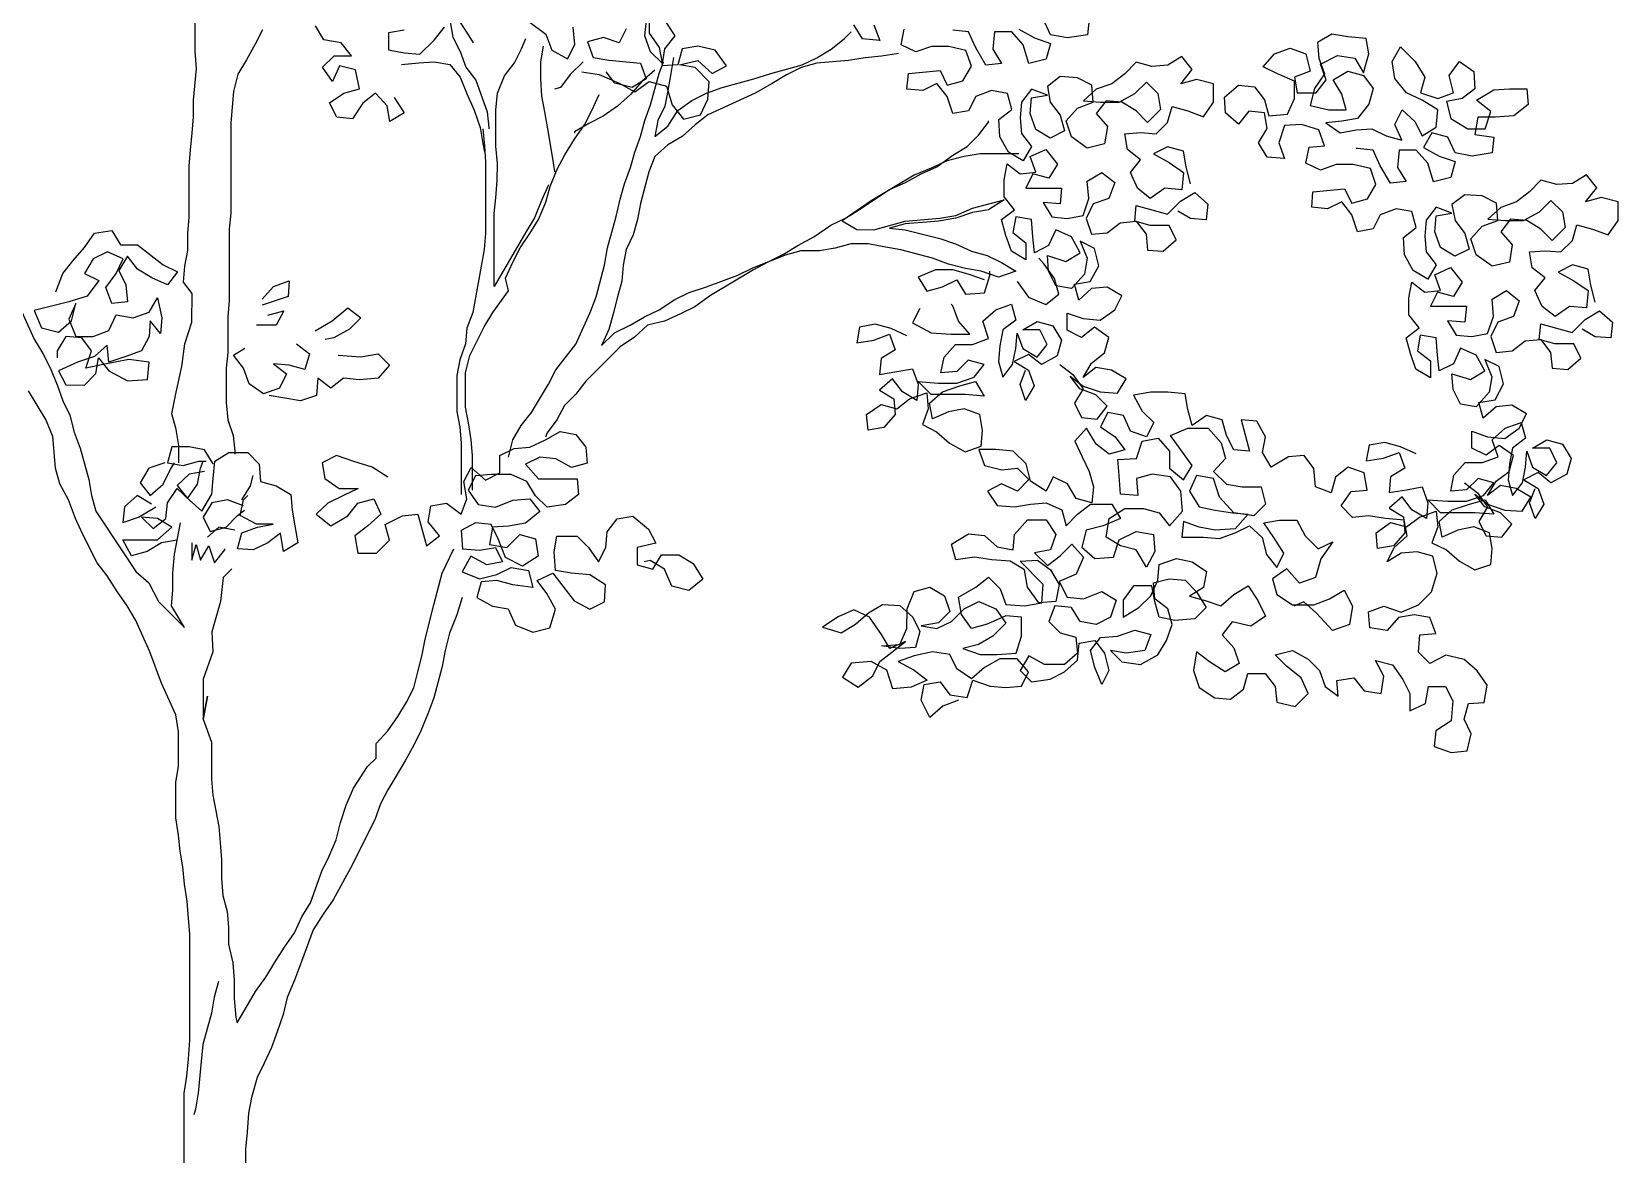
# Model space of a CAD drawing. Header units: millimetres. Extents: x 280.66 to 284.58, y 136.68 to 141.9.
# Drawn here: x 282.332 to 284.431, y 138.526 to 140.012 of the extents above; entities that cross this region are included whole.
import ezdxf

# ---------------------------------------------------------------- set-up
doc = ezdxf.new("R2010")
doc.units = ezdxf.units.MM

msp = doc.modelspace()

# ---------------------------------------------------------------- linework, layer by layer
at = {"linetype": 'Continuous'}
for points in [[(282.5263, 139.4418), (282.5263, 139.4646), (282.5227, 139.4858), (282.517, 139.5065), (282.5227, 139.535), (282.5304, 139.5692), (282.5341, 139.5993), (282.5434, 139.6277), (282.5438, 139.666), (282.5324, 139.681), (282.5341, 139.7018), (282.5381, 139.7229), (282.5381, 139.7457), (282.5398, 139.7665), (282.5402, 139.8348), (282.5418, 139.8555), (282.5438, 139.8783), (282.5459, 139.8991), (282.5459, 139.9219), (282.5495, 139.9638), (282.5479, 139.9865), (282.5479, 140.0321)], [(282.8851, 140.028), (282.8888, 140.0052), (282.8986, 139.9861), (282.9059, 139.9654), (282.9193, 139.9483), (282.9344, 139.9064), (282.9364, 139.8856), (282.9364, 139.8836)], [(282.8965, 140.028), (282.91, 140.0069), (282.9157, 139.9975)], [(282.9893, 140.026), (283.0121, 140.0089), (283.0198, 139.9878), (283.0405, 139.9764), (283.0503, 139.9955), (283.0483, 140.0183)], [(283.0597, 139.9593), (283.0824, 139.9556), (283.1089, 139.9442), (283.1296, 139.9328), (283.1488, 139.9463), (283.1715, 139.9402), (283.1789, 139.9157), (283.1939, 139.8966), (283.2167, 139.9023), (283.2265, 139.9231), (283.2281, 139.9459), (283.2094, 139.965), (283.1886, 139.9686), (283.213, 139.9743), (283.2322, 139.9572), (283.2509, 139.967), (283.2358, 139.9878), (283.213, 139.9934), (283.1923, 139.9898), (283.1866, 139.9686), (283.1658, 139.967), (283.1695, 139.9898), (283.1829, 140.0069), (283.1695, 140.0276)], [(283.1488, 140.0333), (283.1488, 140.0105), (283.1618, 139.9914), (283.1658, 139.9707), (283.1504, 139.9857), (283.1431, 140.0069), (283.1451, 140.0276)], [(283.7309, 140.0288), (283.7289, 140.0081), (283.7024, 140.0044), (283.6796, 140.0081), (283.6699, 140.0292)], [(282.637, 140.015), (282.6272, 139.9959), (282.6158, 139.9751), (282.6045, 139.956), (282.5988, 139.9332), (282.5951, 139.8917), (282.5951, 139.7721), (282.5931, 139.751), (282.5931, 139.6562), (282.591, 139.6355), (282.591, 139.5879), (282.589, 139.5671), (282.589, 139.5216), (282.591, 139.4988), (282.5984, 139.478), (282.6004, 139.4569), (282.6004, 139.4532)], [(282.8111, 139.9255), (282.8245, 139.9048), (282.8054, 139.8934), (282.8018, 139.9141), (282.7867, 139.9312), (282.7696, 139.9178), (282.7562, 139.897), (282.7354, 139.8991), (282.7257, 139.9182), (282.7448, 139.9312), (282.7655, 139.9369), (282.7599, 139.9617), (282.7391, 139.9674), (282.7297, 139.9463), (282.7163, 139.9654), (282.7318, 139.9804), (282.7546, 139.9804), (282.7411, 139.9975), (282.7184, 140.0016), (282.707, 140.0203)], [(282.8245, 140.0146), (282.8038, 140.0109), (282.8038, 139.9882), (282.8245, 139.9845), (282.8453, 139.9825), (282.8644, 140.0012), (282.8778, 140.0183)], [(283.0157, 139.8096), (283.0064, 139.7888), (282.997, 139.766), (282.9856, 139.7469), (282.9437, 139.6749), (282.9437, 139.7717), (282.9458, 139.7925), (282.9474, 139.8153), (282.9478, 139.8381), (282.9458, 139.8608), (282.9458, 139.9084), (282.9478, 139.9312), (282.9572, 139.954), (282.9706, 139.9711), (282.9799, 139.9898), (282.9856, 140.0032)], [(283.1182, 140.0162), (283.1089, 139.9975), (283.0881, 140.0048), (283.067, 139.9991), (283.0747, 139.9784), (283.0955, 139.9747), (283.1374, 139.9707), (283.1447, 139.9499), (283.126, 139.9385), (283.1032, 139.9442), (283.0918, 139.9593)], [(283.1809, 139.9784), (283.1772, 139.9572), (283.1732, 139.9345), (283.1695, 139.9137), (283.1601, 139.895), (283.1561, 139.8738), (283.1732, 139.8873), (283.1866, 139.908), (283.2053, 139.9214), (283.2244, 139.9308), (283.2452, 139.9385), (283.2871, 139.9499), (283.3098, 139.9572), (283.3513, 139.9686), (283.3705, 139.978), (283.3896, 139.9894), (283.4067, 140.0028), (283.416, 140.0122)], [(283.4461, 140.0215), (283.4539, 140.0008), (283.4311, 140.0028), (283.4197, 140.0215)], [(283.8651, 139.8108), (283.8594, 139.8336), (283.8558, 139.8543), (283.8346, 139.86), (283.8159, 139.8507), (283.8367, 139.8393), (283.8558, 139.8258), (283.8537, 139.8031), (283.831, 139.8051), (283.8118, 139.7917), (283.7948, 139.8051), (283.7854, 139.8258), (283.7988, 139.8429), (283.7817, 139.8564), (283.7781, 139.8771), (283.7988, 139.8791), (283.8196, 139.8771), (283.8346, 139.8922), (283.8407, 139.9133), (283.8615, 139.9076), (283.8822, 139.8999), (283.8956, 139.919), (283.8956, 139.9434), (283.8729, 139.9491), (283.8521, 139.9434), (283.8672, 139.9625), (283.8537, 139.9796), (283.835, 139.9682), (283.8139, 139.9662), (283.7931, 139.9719), (283.7781, 139.9568), (283.761, 139.9434), (283.7402, 139.9361), (283.7232, 139.921), (283.7459, 139.919), (283.7704, 139.919), (283.7911, 139.9304), (283.8066, 139.9454), (283.8216, 139.9304), (283.8253, 139.9092), (283.8082, 139.8922), (283.7931, 139.9076), (283.774, 139.919), (283.7533, 139.921), (283.7402, 139.904), (283.7553, 139.8869), (283.7512, 139.8641), (283.7284, 139.8584), (283.7077, 139.8734), (283.7004, 139.8942), (283.7154, 139.9113), (283.7362, 139.919), (283.7346, 139.9418), (283.7154, 139.9511), (283.6927, 139.9532), (283.6756, 139.9397), (283.6792, 139.919), (283.6927, 139.9019), (283.6983, 139.8812), (283.6792, 139.8714), (283.6605, 139.8828), (283.6528, 139.904), (283.6548, 139.9247), (283.6756, 139.9284), (283.6548, 139.9361), (283.6414, 139.919), (283.6398, 139.8983), (283.6414, 139.8775), (283.6548, 139.8604), (283.6434, 139.8413), (283.6243, 139.8527), (283.6129, 139.8734), (283.6113, 139.8962), (283.6284, 139.9096), (283.6227, 139.9304), (283.6015, 139.9345), (283.5808, 139.9267), (283.5714, 139.9076), (283.5507, 139.904), (283.5429, 139.9267), (283.5295, 139.9438), (283.5108, 139.9345), (283.4897, 139.9361), (283.4917, 139.9572), (283.5336, 139.9609), (283.5429, 139.9418), (283.5637, 139.9475), (283.5751, 139.9666), (283.5678, 139.9873), (283.545, 139.993), (283.5222, 139.993), (283.5015, 139.9857), (283.4823, 139.9951), (283.486, 140.0158)], [(283.6377, 140.0158), (283.6585, 140.0044), (283.6796, 139.9967), (283.6739, 139.976), (283.6512, 139.9703), (283.6434, 139.9951), (283.6284, 140.0122), (283.6056, 140.0122), (283.6036, 139.9894), (283.615, 139.9703), (283.5942, 139.9682), (283.5808, 139.991), (283.5714, 140.0122), (283.5507, 140.0142)], [(284.4005, 139.6542), (284.3948, 139.677), (284.3911, 139.6981), (284.3704, 139.7038), (284.3513, 139.694), (284.372, 139.6827), (284.3911, 139.6696), (284.3891, 139.6469), (284.3663, 139.6485), (284.3476, 139.6355), (284.3305, 139.6485), (284.3208, 139.6696), (284.3342, 139.6867), (284.3171, 139.6997), (284.3134, 139.7209), (284.3342, 139.7225), (284.3549, 139.7209), (284.3704, 139.7359), (284.3761, 139.7567), (284.3968, 139.751), (284.4176, 139.7433), (284.431, 139.7624), (284.431, 139.7872), (284.4082, 139.7929), (284.3875, 139.7872), (284.4025, 139.8059), (284.3891, 139.823), (284.3704, 139.8116), (284.3496, 139.81), (284.3285, 139.8157), (284.3134, 139.8006), (284.2963, 139.7872), (284.2756, 139.7795), (284.2585, 139.7644), (284.2813, 139.7624), (284.3057, 139.7624), (284.3269, 139.7738), (284.3419, 139.7888), (284.357, 139.7738), (284.3606, 139.753), (284.3435, 139.7359), (284.3285, 139.751), (284.3098, 139.7624), (284.2886, 139.7644), (284.2756, 139.7473), (284.2907, 139.7302), (284.287, 139.7075), (284.2642, 139.7018), (284.2431, 139.7168), (284.2357, 139.738), (284.2508, 139.7551), (284.2715, 139.7624), (284.2699, 139.7852), (284.2508, 139.7949), (284.228, 139.7966), (284.2109, 139.7835), (284.215, 139.7624), (284.228, 139.7453), (284.2337, 139.7246), (284.2146, 139.7152), (284.1959, 139.7266), (284.1881, 139.7473), (284.1902, 139.7685), (284.2109, 139.7721), (284.1902, 139.7799), (284.1767, 139.7628), (284.1751, 139.7416), (284.1767, 139.7209), (284.1902, 139.7038), (284.1788, 139.6847), (284.1597, 139.6961), (284.1483, 139.7172), (284.1466, 139.74), (284.1637, 139.753), (284.158, 139.7742), (284.1373, 139.7778), (284.1161, 139.7701), (284.1068, 139.7514), (284.086, 139.7473), (284.0783, 139.7701), (284.0653, 139.7872), (284.0462, 139.7778), (284.0254, 139.7799), (284.027, 139.8006), (284.0689, 139.8043), (284.0783, 139.7856), (284.099, 139.7913), (284.1104, 139.81), (284.1031, 139.8311), (284.0803, 139.8368), (284.0576, 139.8368), (284.0368, 139.8291), (284.0177, 139.8385), (284.0218, 139.8596), (284.0425, 139.8612), (284.0348, 139.8824), (284.012, 139.8897), (283.9892, 139.8881), (283.9819, 139.8653), (283.9892, 139.8446), (283.9664, 139.8462), (283.955, 139.8653), (283.9664, 139.8844), (283.9628, 139.9052), (283.942, 139.9072), (283.9286, 139.8901), (283.9115, 139.9052), (283.9099, 139.9259), (283.9286, 139.9414), (283.9498, 139.9393), (283.9628, 139.9223), (283.9685, 139.9011), (283.9933, 139.9031), (284.0026, 139.9239), (284.0026, 139.9467), (283.9799, 139.9564), (283.9611, 139.9658), (283.9762, 139.9829), (283.9969, 139.9906), (284.0177, 139.9829), (284.0234, 139.9601), (284.0026, 139.9524), (284.0063, 139.9316), (284.0311, 139.9316), (284.0445, 139.9487), (284.0368, 139.9694), (284.0596, 139.9808), (284.0824, 139.9772), (284.0938, 139.9581), (284.1011, 139.9829), (284.0974, 140.0036), (284.073, 140.0057), (284.0519, 140.0093), (284.0331, 139.9979), (284.0348, 139.9772), (284.0425, 139.9564), (284.0291, 139.9373), (284.0234, 139.9145), (284.0482, 139.9088), (284.071, 139.9088), (284.0653, 139.9296), (284.0539, 139.9487), (284.073, 139.9601), (284.0938, 139.9544), (284.1068, 139.9373), (284.1011, 139.9166), (284.086, 139.8974), (284.0653, 139.8938), (284.0441, 139.8917), (284.0632, 139.8783), (284.084, 139.8824), (284.1051, 139.884), (284.1239, 139.8747), (284.1446, 139.869), (284.1353, 139.8897), (284.145, 139.9088), (284.1617, 139.8934), (284.1715, 139.8747), (284.1902, 139.8861), (284.1922, 139.9088), (284.1715, 139.9219), (284.1507, 139.9316), (284.1353, 139.9503), (284.1316, 139.9731), (284.143, 139.9922), (284.1621, 139.9731), (284.1751, 139.9524), (284.1694, 139.9316), (284.1922, 139.9239), (284.213, 139.9316), (284.2073, 139.9544), (284.2207, 139.9731), (284.2398, 139.9597), (284.2414, 139.9369), (284.2243, 139.9239), (284.2036, 139.9202), (284.2093, 139.8974), (284.2321, 139.884), (284.2549, 139.884), (284.2622, 139.9068), (284.2435, 139.9219), (284.2662, 139.9353), (284.287, 139.9369), (284.3098, 139.9369), (284.3118, 139.9162), (284.2927, 139.9011), (284.2679, 139.8991), (284.2451, 139.8991), (284.2414, 139.8763), (284.2662, 139.8726), (284.2642, 139.8519), (284.2378, 139.8478), (284.215, 139.8519), (284.2056, 139.8726), (284.1845, 139.8783), (284.1731, 139.8592), (284.1942, 139.8478), (284.215, 139.8405), (284.2093, 139.8193), (284.1865, 139.8136), (284.1788, 139.8385), (284.1637, 139.8555), (284.1409, 139.8555), (284.1389, 139.8328), (284.1503, 139.814), (284.1296, 139.812), (284.1161, 139.8348), (284.1068, 139.8555), (284.086, 139.8576), (284.084, 139.8576)], [(283.0084, 139.9934), (283.0047, 139.9727), (283.0047, 139.9499), (283.0064, 139.9271), (283.01, 139.9064), (283.0141, 139.8836), (283.0214, 139.8417), (283.0235, 139.8267)], [(283.4787, 139.9837), (283.4559, 139.98), (283.4347, 139.978), (283.4124, 139.9743), (283.3705, 139.9707), (283.3497, 139.965), (283.3306, 139.9552), (283.3115, 139.9438), (283.2891, 139.9308), (283.2265, 139.9023), (283.2094, 139.8889), (283.1923, 139.8738), (283.1732, 139.8625), (283.1561, 139.8474), (283.1483, 139.8267), (283.137, 139.7848), (283.1333, 139.764), (283.1276, 139.7433), (283.1182, 139.7241), (283.1142, 139.7034), (283.1126, 139.6822), (283.1069, 139.6615), (283.1012, 139.6387), (283.0955, 139.618), (283.0857, 139.5972), (283.1028, 139.6139), (283.1235, 139.6237), (283.1427, 139.6351), (283.1618, 139.6444), (283.1825, 139.6578), (283.2016, 139.6672), (283.2244, 139.6745), (283.2659, 139.69), (283.285, 139.6993), (283.3078, 139.7087), (283.3265, 139.718), (283.3456, 139.7294), (283.3664, 139.7408), (283.3892, 139.7563), (283.4083, 139.7656), (283.427, 139.777), (283.4461, 139.79), (283.4669, 139.8035), (283.488, 139.8128), (283.5088, 139.8242), (283.5295, 139.8336), (283.5503, 139.849), (283.5694, 139.8604), (283.5844, 139.8755), (283.5979, 139.8926), (283.5979, 139.8946)], [(282.8209, 139.969), (282.8437, 139.9711), (282.8644, 139.9727), (282.8851, 139.969), (282.8986, 139.952), (282.9079, 139.9292), (282.9173, 139.9084), (282.925, 139.8856), (282.9287, 139.8645), (282.9307, 139.8531)], [(282.9624, 139.4492), (282.9681, 139.4719), (282.9795, 139.4911), (282.993, 139.5081), (283.0157, 139.546), (283.0251, 139.5647), (283.0515, 139.5989), (283.0706, 139.6408), (283.0784, 139.6615), (283.0898, 139.7034), (283.0934, 139.7262), (283.1048, 139.7677), (283.1105, 139.7905), (283.1162, 139.8112), (283.1239, 139.8324), (283.1296, 139.8531), (283.1374, 139.8738), (283.1431, 139.895), (283.1504, 139.9157), (283.1618, 139.9572), (283.1675, 139.9727)], [(283.0613, 139.9727), (283.0442, 139.9556), (283.0312, 139.9385), (283.0235, 139.9365)], [(283.1561, 139.9613), (283.139, 139.9463), (283.1239, 139.9292), (283.1069, 139.9137), (283.0877, 139.9007), (283.069, 139.8909), (283.0499, 139.88), (283.0499, 139.8779)], [(282.9148, 139.4056), (282.9148, 139.4512), (282.9132, 139.4719), (282.9096, 139.4947), (282.9055, 139.5155), (282.9055, 139.561), (282.9112, 139.5838), (282.9303, 139.6216), (282.9417, 139.6408), (282.9624, 139.6692), (282.9588, 139.6863), (282.9681, 139.7071), (282.9779, 139.7262), (282.9909, 139.7453), (283.0023, 139.764), (283.0121, 139.7868), (283.0178, 139.8075), (283.0271, 139.8303), (283.0369, 139.8494), (283.0499, 139.8702), (283.0633, 139.8893), (283.0727, 139.908), (283.0824, 139.9292)], [(282.9287, 139.8836), (282.9307, 139.8608), (282.9323, 139.8401), (282.9323, 139.7453), (282.9303, 139.7241), (282.9153, 139.6408), (282.9075, 139.62), (282.9055, 139.5993), (282.8982, 139.5781), (282.8941, 139.5574), (282.8941, 139.5098), (282.8982, 139.489), (282.8998, 139.4683), (282.8998, 139.3999)], [(283.6922, 139.572), (283.7093, 139.5586), (283.7228, 139.5395), (283.7114, 139.5208), (283.7207, 139.5016), (283.7415, 139.4996), (283.7549, 139.5167), (283.7398, 139.5317), (283.7187, 139.5395), (283.7057, 139.5565), (283.7228, 139.5431), (283.7455, 139.5358), (283.7683, 139.5338), (283.7797, 139.5529), (283.7606, 139.5643), (283.7398, 139.5679), (283.7228, 139.5545), (283.7341, 139.5736), (283.7512, 139.5871), (283.7569, 139.6078), (283.7378, 139.6212), (283.7207, 139.6078), (283.702, 139.6172), (283.702, 139.6399), (283.7228, 139.6326), (283.7455, 139.6306), (283.7647, 139.644), (283.774, 139.6627), (283.7549, 139.6741), (283.7341, 139.6725), (283.7171, 139.657), (283.7114, 139.6782), (283.7321, 139.6818), (283.7435, 139.7026), (283.7378, 139.7254), (283.7191, 139.7351), (283.7284, 139.7124), (283.7248, 139.6912), (283.7077, 139.6725), (283.687, 139.6761), (283.6772, 139.6953), (283.6756, 139.716), (283.7, 139.7083), (283.7191, 139.7197), (283.7077, 139.7408), (283.687, 139.7502), (283.6772, 139.7294), (283.6585, 139.7197), (283.6564, 139.7408), (283.6548, 139.7636), (283.6337, 139.7673), (283.63, 139.7465), (283.6471, 139.7331), (283.6471, 139.7103), (283.628, 139.7217), (283.6206, 139.7425), (283.615, 139.7636), (283.632, 139.7766), (283.6186, 139.7937), (283.6186, 139.8165), (283.6223, 139.8376), (283.6394, 139.8242), (283.6605, 139.8263), (283.6528, 139.847), (283.6735, 139.8564), (283.689, 139.8372), (283.6776, 139.8185), (283.6564, 139.8242), (283.6471, 139.8051), (283.6943, 139.8051), (283.6927, 139.7844), (283.6699, 139.7864), (283.6813, 139.7673), (283.702, 139.7652), (283.7228, 139.7689), (283.7305, 139.7917), (283.7284, 139.8145), (283.7476, 139.8258), (283.7647, 139.8128), (283.7569, 139.7917), (283.7362, 139.7844), (283.7268, 139.7652), (283.7341, 139.7445), (283.7549, 139.7461), (283.772, 139.7595), (283.7931, 139.7616), (283.8061, 139.7445), (283.8082, 139.7233), (283.8289, 139.7217), (283.846, 139.7368), (283.8367, 139.7559), (283.8118, 139.7559), (283.7911, 139.7616), (283.7931, 139.7823), (283.8346, 139.7709), (283.8517, 139.788), (283.8708, 139.7994), (283.8879, 139.7839), (283.8859, 139.7632), (283.8651, 139.7652), (283.8481, 139.7746)], [(283.6377, 139.8507), (283.5865, 139.8507), (283.5657, 139.847), (283.5429, 139.8413), (283.5218, 139.8319), (283.4994, 139.8226), (283.4425, 139.7884), (283.4042, 139.762), (283.4233, 139.7506), (283.4461, 139.7502), (283.4876, 139.7616), (283.5332, 139.7656), (283.5543, 139.7693), (283.5767, 139.7787), (283.6186, 139.79), (283.5979, 139.7766), (283.5767, 139.773), (283.5543, 139.7656), (283.5316, 139.7616), (283.5104, 139.7599), (283.4876, 139.7579), (283.4669, 139.7522), (283.4876, 139.7502), (283.5332, 139.7388), (283.5539, 139.7315), (283.5751, 139.7217), (283.5958, 139.716), (283.615, 139.7067), (283.6337, 139.6953), (283.6109, 139.6875), (283.5881, 139.6953), (283.5674, 139.6989), (283.5446, 139.7046), (283.5238, 139.7124), (283.4819, 139.7237), (283.4591, 139.7274), (283.4384, 139.7315), (283.4156, 139.7315), (283.3949, 139.7258), (283.3741, 139.7221), (283.3493, 139.7221), (283.3286, 139.7164), (283.3058, 139.7071), (283.2867, 139.6973), (283.2297, 139.6631), (283.209, 139.6481), (283.1902, 139.6387), (283.1691, 139.6294), (283.1463, 139.6237), (283.1292, 139.6082), (283.1105, 139.5952), (283.065, 139.5496), (283.0515, 139.5325), (283.0365, 139.5175), (283.0267, 139.4984), (283.0137, 139.4813), (283.0117, 139.4756)], [(282.3636, 139.668), (282.373, 139.6924), (282.3864, 139.7095), (282.4015, 139.7266), (282.4149, 139.7457), (282.4377, 139.7494), (282.4491, 139.7302), (282.4718, 139.7302), (282.5056, 139.7038), (282.5247, 139.6945), (282.5113, 139.6774), (282.4905, 139.6867), (282.4718, 139.6981), (282.4584, 139.7152), (282.447, 139.6961), (282.4564, 139.6774), (282.4584, 139.6546), (282.4377, 139.6526), (282.4299, 139.6737), (282.4434, 139.6924), (282.4527, 139.7115), (282.432, 139.7209), (282.4128, 139.7115), (282.4015, 139.6924), (282.4206, 139.6831), (282.4051, 139.6623), (282.3807, 139.6546), (282.3351, 139.6432), (282.3445, 139.6204), (282.3673, 139.6147), (282.3844, 139.6298), (282.3901, 139.6526), (282.3807, 139.6318), (282.3901, 139.609), (282.4128, 139.609), (282.4336, 139.6168), (282.4434, 139.6375), (282.4657, 139.6338), (282.4869, 139.6412), (282.4983, 139.6603), (282.504, 139.6334), (282.5019, 139.6127), (282.4885, 139.6298), (282.4869, 139.609), (282.4771, 139.5899), (282.4564, 139.5826), (282.4336, 139.5749), (282.4316, 139.5976), (282.4149, 139.5826), (282.3921, 139.5749), (282.3673, 139.5635), (282.3766, 139.5448), (282.4015, 139.5443), (282.4165, 139.5598), (282.4202, 139.5805), (282.4336, 139.5635), (282.4584, 139.55), (282.4849, 139.5521), (282.4869, 139.5749), (282.46, 139.5785), (282.4242, 139.5712), (282.4035, 139.5671), (282.4108, 139.5899), (282.3978, 139.607), (282.3766, 139.609), (282.3653, 139.5899), (282.3653, 139.5805)], [(283.6357, 139.6818), (283.6508, 139.6611), (283.6735, 139.6513), (283.6906, 139.6648), (283.6849, 139.6855), (283.6715, 139.7046), (283.6642, 139.7124)], [(283.5922, 139.6839), (283.571, 139.6916), (283.5503, 139.6973), (283.5275, 139.6973), (283.5047, 139.6875), (283.5161, 139.6688), (283.5368, 139.6745), (283.556, 139.6839), (283.5674, 139.6648), (283.5922, 139.6668), (283.5995, 139.6896), (283.5995, 139.6953)], [(284.2276, 139.4154), (284.2447, 139.402), (284.2581, 139.3833), (284.2467, 139.3641), (284.2561, 139.345), (284.2768, 139.3434), (284.2902, 139.3605), (284.2752, 139.3755), (284.2544, 139.3833), (284.241, 139.4003), (284.2581, 139.3869), (284.2809, 139.3792), (284.3037, 139.3776), (284.3151, 139.3963), (284.2959, 139.4077), (284.2752, 139.4117), (284.2581, 139.3983), (284.2695, 139.4174), (284.2866, 139.4304), (284.2923, 139.4512), (284.2732, 139.4646), (284.2561, 139.4516), (284.2374, 139.461), (284.2374, 139.4837), (284.2581, 139.476), (284.2809, 139.474), (284.3, 139.4874), (284.3094, 139.5065), (284.2902, 139.5179), (284.2695, 139.5159), (284.2524, 139.5008), (284.2467, 139.5216), (284.2679, 139.5252), (284.2793, 139.5464), (284.2736, 139.5692), (284.2544, 139.5785), (284.2638, 139.5557), (284.2601, 139.535), (284.2431, 139.5159), (284.2223, 139.5195), (284.2125, 139.5386), (284.2109, 139.5594), (284.2353, 139.5521), (284.2544, 139.5635), (284.2431, 139.5842), (284.2223, 139.5936), (284.213, 139.5728), (284.1938, 139.5635), (284.1918, 139.5842), (284.1902, 139.607), (284.169, 139.6107), (284.1654, 139.5899), (284.1824, 139.5765), (284.1824, 139.5541), (284.1633, 139.5655), (284.156, 139.5862), (284.1503, 139.607), (284.1674, 139.6204), (284.154, 139.6375), (284.154, 139.6603), (284.158, 139.681), (284.1751, 139.6676), (284.1959, 139.6696), (284.1881, 139.6904), (284.2089, 139.7001), (284.2243, 139.681), (284.213, 139.6619), (284.1918, 139.6676), (284.1824, 139.6489), (284.23, 139.6489), (284.228, 139.6277), (284.2052, 139.6298), (284.2166, 139.6107), (284.2374, 139.609), (284.2581, 139.6127), (284.2658, 139.6355), (284.2642, 139.6582), (284.2829, 139.6696), (284.3, 139.6562), (284.2923, 139.6355), (284.2715, 139.6277), (284.2622, 139.609), (284.2695, 139.5879), (284.2907, 139.5899), (284.3077, 139.6033), (284.3285, 139.605), (284.3415, 139.5879), (284.3435, 139.5671), (284.3643, 139.5651), (284.3814, 139.5801), (284.372, 139.5993), (284.3472, 139.5993), (284.3265, 139.605), (284.3285, 139.6257), (284.37, 139.6143), (284.3871, 139.6314), (284.4062, 139.6428), (284.4233, 139.6277), (284.4212, 139.607), (284.4005, 139.6086), (284.3834, 139.6184)], [(282.6366, 139.6582), (282.6516, 139.6753), (282.6724, 139.6827), (282.6708, 139.6619), (282.6366, 139.6505)], [(282.316, 139.6473), (282.3351, 139.6054), (282.3465, 139.5862), (282.3559, 139.5675), (282.3653, 139.5448), (282.373, 139.5236), (282.3823, 139.5049), (282.388, 139.4821), (282.3958, 139.461), (282.4072, 139.4195), (282.4108, 139.3983), (282.4165, 139.3776), (282.4503, 139.3263), (282.4694, 139.2978), (282.4865, 139.2828), (282.4995, 139.258), (282.5337, 139.2238), (282.5166, 139.2523), (282.5186, 139.273), (282.5186, 139.2958), (282.5207, 139.3206), (282.5284, 139.3621)], [(282.7066, 139.6163), (282.7293, 139.6298), (282.7501, 139.6469), (282.7672, 139.6334), (282.7521, 139.6184), (282.7314, 139.607), (282.72, 139.605)], [(283.4897, 139.6098), (283.4689, 139.6196), (283.4478, 139.6253), (283.427, 139.6212), (283.4233, 139.6005), (283.4461, 139.6041), (283.4669, 139.6119), (283.4742, 139.5911), (283.4555, 139.5797), (283.4535, 139.5586), (283.4762, 139.5627), (283.497, 139.5663), (283.5047, 139.5456), (283.5027, 139.5244), (283.484, 139.5358), (283.4705, 139.5529), (283.4535, 139.5378), (283.4726, 139.5264), (283.4742, 139.5057), (283.4591, 139.4886), (283.4384, 139.485), (283.4364, 139.5057), (283.4555, 139.5187), (283.4762, 139.513), (283.4933, 139.5264), (283.5161, 139.5342), (283.5177, 139.513), (283.5104, 139.4923), (283.5291, 139.4829), (283.5462, 139.4675), (283.5669, 139.4561), (283.5881, 139.4638), (283.5897, 139.4845), (283.5861, 139.5057), (283.5653, 139.513), (283.5446, 139.5094), (283.5234, 139.5), (283.5198, 139.5208), (283.5368, 139.5358), (283.5596, 139.5435), (283.5804, 139.5492), (283.5918, 139.5301), (283.5674, 139.5321), (283.5218, 139.5321), (283.5047, 139.5492), (283.5312, 139.5472), (283.556, 139.5472), (283.5787, 139.5549), (283.5918, 139.572), (283.571, 139.5777), (283.556, 139.5627), (283.5348, 139.5606), (283.5389, 139.5814), (283.5539, 139.5984), (283.5767, 139.5984), (283.5975, 139.6062), (283.5901, 139.629), (283.6072, 139.644), (283.628, 139.6517), (283.6337, 139.6306), (283.6166, 139.6176), (283.6129, 139.5964), (283.6109, 139.5757), (283.6166, 139.5549), (283.6296, 139.572), (283.6337, 139.5928), (283.6357, 139.6135), (283.643, 139.5928), (283.6621, 139.5814), (283.6752, 139.5984), (283.6658, 139.6176), (283.643, 139.6176), (283.6621, 139.6286), (283.6829, 139.6229), (283.6943, 139.6041), (283.6886, 139.5834), (283.6678, 139.572), (283.6508, 139.585), (283.6316, 139.5757), (283.6508, 139.5643), (283.6581, 139.5435), (283.6467, 139.5244), (283.6394, 139.5452), (283.6467, 139.5643)], [(283.5067, 139.646), (283.497, 139.6269), (283.5218, 139.6139), (283.5482, 139.6119), (283.5731, 139.6119), (283.558, 139.629), (283.5503, 139.6497), (283.5482, 139.6517)], [(282.6439, 139.6371), (282.6651, 139.6428), (282.6553, 139.6241), (282.6289, 139.6241)], [(282.6822, 139.5993), (282.6992, 139.5858), (282.6931, 139.5651), (282.6724, 139.5708), (282.6516, 139.5728), (282.6687, 139.5594), (282.6594, 139.5407), (282.6382, 139.533), (282.6195, 139.5464), (282.6118, 139.5671), (282.5988, 139.5842), (282.6138, 139.5936)], [(282.7371, 139.5842), (282.7672, 139.5822), (282.79, 139.5858), (282.805, 139.5708), (282.79, 139.5537), (282.7655, 139.5517), (282.7444, 139.5537), (282.7273, 139.5403), (282.7102, 139.5537), (282.7086, 139.5309), (282.6874, 139.5236), (282.6459, 139.5309)], [(282.5333, 138.4403), (282.5333, 138.6071), (282.5369, 138.6299), (282.539, 138.6526), (282.541, 138.6775), (282.541, 138.8178), (282.539, 138.8386), (282.5373, 138.8613), (282.5337, 138.8841), (282.5316, 138.9069), (282.528, 138.9276), (282.5259, 138.9488), (282.5223, 138.9716), (282.5223, 139.0188), (282.5259, 139.0399), (282.5259, 139.0855), (282.5223, 139.1079), (282.5036, 139.1498), (282.4881, 139.1917), (282.4694, 139.2331), (282.458, 139.2523), (282.4446, 139.2714), (282.4316, 139.2921), (282.4181, 139.3092), (282.3994, 139.347), (282.3897, 139.3682), (282.3803, 139.3926), (282.3689, 139.4138), (282.3632, 139.4345), (282.3596, 139.4764), (282.3502, 139.4992), (282.3274, 139.537)], [(283.8123, 139.535), (283.7895, 139.5313)], [(283.7895, 139.5313), (283.8009, 139.5102)], [(283.835, 139.535), (283.8123, 139.535)], [(283.8578, 139.533), (283.835, 139.535)], [(283.8615, 139.5122), (283.8578, 139.533)], [(283.7557, 139.5085), (283.7459, 139.4894)], [(283.7765, 139.5045), (283.7557, 139.5085)], [(283.7858, 139.4837), (283.7765, 139.5045)], [(283.8009, 139.5102), (283.8163, 139.4951)], [(283.8672, 139.4911), (283.8615, 139.5122)], [(283.8863, 139.5045), (283.8672, 139.4911)], [(283.907, 139.4988), (283.8863, 139.5045)], [(282.803, 139.4227), (282.7822, 139.4361), (282.7578, 139.4435), (282.735, 139.4512), (282.7159, 139.4418), (282.7196, 139.4211), (282.7387, 139.4077), (282.7635, 139.4077), (282.7444, 139.3983), (282.7236, 139.3885), (282.7082, 139.3735), (282.7273, 139.3584), (282.7501, 139.3715), (282.7631, 139.3885), (282.7843, 139.3942), (282.7936, 139.3735), (282.7765, 139.3584), (282.7594, 139.345), (282.7631, 139.3222), (282.7879, 139.3222), (282.805, 139.3393), (282.7993, 139.3601), (282.8221, 139.3715), (282.8428, 139.3735), (282.8542, 139.3316), (282.8713, 139.345), (282.8563, 139.3637), (282.8599, 139.3849), (282.8807, 139.3885), (282.8998, 139.3735), (282.9075, 139.3942), (282.9035, 139.417), (282.9132, 139.4357), (282.9319, 139.4186), (282.951, 139.4284), (282.951, 139.4512), (282.9702, 139.4605), (282.9909, 139.4626), (283.0117, 139.4719), (283.0308, 139.4833), (283.0515, 139.4793), (283.065, 139.4622), (283.0666, 139.4414), (283.0458, 139.4357), (283.0251, 139.4471), (283.0039, 139.4492), (282.9852, 139.4398), (283.0023, 139.4207), (283.0536, 139.4207), (283.0552, 139.3999), (283.0381, 139.3865), (283.0137, 139.3828), (282.9982, 139.3979), (282.9868, 139.417), (282.9661, 139.4264), (282.9397, 139.4264), (282.9189, 139.4243), (282.9091, 139.4056), (282.9226, 139.3865), (282.9454, 139.3828), (282.9681, 139.3922), (282.9909, 139.3942), (283.0039, 139.3772), (282.9852, 139.3617), (282.9624, 139.358), (282.9413, 139.3564), (282.9376, 139.3336), (282.9604, 139.3296), (282.9775, 139.3466), (282.9982, 139.3409), (283.0019, 139.3182), (282.9812, 139.3051), (282.9584, 139.3165), (282.949, 139.3409), (282.9397, 139.3601), (282.9189, 139.3621), (282.8998, 139.3523), (282.9018, 139.3279), (282.9242, 139.3259), (282.9454, 139.3296), (282.9547, 139.3108), (282.934, 139.3068), (282.9128, 139.3182), (282.9014, 139.2974), (282.9242, 139.2881), (282.947, 139.2938), (282.9661, 139.3031), (282.9889, 139.299), (282.9946, 139.2767), (282.9681, 139.2803), (282.947, 139.286), (282.9262, 139.284), (282.9205, 139.2632), (282.9413, 139.2519), (282.962, 139.2482), (282.9718, 139.227), (282.9946, 139.2177), (283.0174, 139.2234), (283.0247, 139.2478), (283.0133, 139.2689), (283.0003, 139.286), (283.021, 139.2954), (283.0344, 139.2783), (283.0495, 139.2592), (283.0702, 139.2478), (283.0894, 139.2576), (283.091, 139.2803), (283.0702, 139.2934), (283.0458, 139.2954), (283.0247, 139.299), (283.0231, 139.3239), (283.0267, 139.3446), (283.0532, 139.3446), (283.0686, 139.3296), (283.0816, 139.3104), (283.0914, 139.3296), (283.093, 139.3503), (283.1064, 139.3674), (283.1272, 139.371), (283.1479, 139.354), (283.1577, 139.3353), (283.1329, 139.3296), (283.1329, 139.3068), (283.1536, 139.3011), (283.165, 139.3198), (283.1878, 139.3198), (283.2069, 139.3084), (283.2199, 139.2877), (283.2012, 139.2726), (283.1785, 139.2783), (283.1691, 139.3011), (283.15, 139.3125), (283.1422, 139.3104)], [(283.7272, 139.4874), (283.7118, 139.4703)], [(283.7402, 139.4666), (283.7272, 139.4874)], [(283.7459, 139.4894), (283.7651, 139.476)], [(283.8066, 139.476), (283.7858, 139.4837)], [(283.8163, 139.4951), (283.8066, 139.476)], [(283.8387, 139.478), (283.8615, 139.4874)], [(283.8521, 139.4589), (283.8387, 139.478)], [(283.8615, 139.4874), (283.8883, 139.4874)], [(283.8883, 139.4874), (283.9054, 139.4683)], [(283.9127, 139.478), (283.907, 139.4988)], [(283.9221, 139.4589), (283.9127, 139.478)], [(283.9526, 139.4967), (283.9319, 139.4988)], [(283.9319, 139.4988), (283.9432, 139.4569)], [(283.964, 139.476), (283.9526, 139.4967)], [(284.1637, 139.4536), (284.143, 139.463), (284.1222, 139.4687), (284.1015, 139.465), (284.0974, 139.4443), (284.1202, 139.4479), (284.1409, 139.4553), (284.1487, 139.4345), (284.1296, 139.4231), (284.1279, 139.4024), (284.1507, 139.406), (284.1715, 139.4097), (284.1792, 139.3889), (284.1772, 139.3682), (284.158, 139.3796), (284.145, 139.3967), (284.1279, 139.3816), (284.1466, 139.3702), (284.1487, 139.3491), (284.1336, 139.332), (284.1125, 139.3283), (284.1108, 139.3491), (284.1296, 139.3625), (284.1507, 139.3568), (284.1678, 139.3698), (284.1902, 139.3776), (284.1922, 139.3568), (284.1845, 139.3357), (284.2036, 139.3263), (284.2207, 139.3113), (284.2414, 139.2999), (284.2622, 139.3072), (284.2642, 139.3283), (284.2605, 139.3491), (284.2398, 139.3568), (284.2186, 139.3527), (284.1979, 139.3434), (284.1942, 139.3641), (284.2113, 139.3796), (284.2341, 139.3869), (284.2549, 139.3926), (284.2662, 139.3739), (284.2414, 139.3755), (284.1959, 139.3755), (284.1792, 139.3926), (284.2056, 139.391), (284.23, 139.391), (284.2528, 139.3983), (284.2662, 139.4154), (284.2455, 139.4211), (284.23, 139.406), (284.2093, 139.404), (284.2134, 139.4252), (284.2284, 139.4422), (284.2512, 139.4422), (284.2719, 139.4496), (284.2642, 139.4723), (284.2813, 139.4874), (284.3024, 139.4951), (284.3081, 139.4744), (284.2911, 139.461), (284.287, 139.4402), (284.2854, 139.4191), (284.2911, 139.3983), (284.3041, 139.4154), (284.3081, 139.4361), (284.3098, 139.4573), (284.3175, 139.4361), (284.3362, 139.4247), (284.3496, 139.4418), (284.3403, 139.461), (284.3175, 139.461), (284.3366, 139.4723), (284.3574, 139.4666), (284.3688, 139.4475), (284.3631, 139.4268), (284.3419, 139.4154), (284.3248, 139.4288), (284.3061, 139.4191), (284.3248, 139.4077), (284.3326, 139.3869), (284.3212, 139.3678), (284.3134, 139.3889), (284.3212, 139.4077)], [(282.5719, 139.4402), (282.5605, 139.4589), (282.5398, 139.463), (282.517, 139.463), (282.5113, 139.4418), (282.532, 139.4382), (282.5528, 139.4439), (282.5626, 139.4439)], [(283.6076, 139.4593), (283.5848, 139.4593)], [(283.5848, 139.4593), (283.5926, 139.4382)], [(283.6304, 139.4573), (283.6076, 139.4593)], [(283.6475, 139.4402), (283.6304, 139.4573)], [(283.7118, 139.4703), (283.7215, 139.4496)], [(283.7573, 139.4532), (283.7402, 139.4666)], [(283.7781, 139.4589), (283.7573, 139.4532)], [(283.7651, 139.476), (283.7781, 139.4589)], [(283.7935, 139.4475), (283.8009, 139.4703)], [(283.8009, 139.4703), (283.822, 139.4744)], [(283.822, 139.4744), (283.8371, 139.4573)], [(283.8371, 139.4573), (283.8371, 139.4345)], [(283.8672, 139.4382), (283.8521, 139.4589)], [(283.9054, 139.4683), (283.9111, 139.4475)], [(283.9432, 139.4569), (283.9221, 139.4589)], [(283.9603, 139.4553), (283.964, 139.476)], [(282.5243, 139.3393), (282.5036, 139.3357), (282.4844, 139.3243), (282.4637, 139.3186), (282.4523, 139.3397), (282.4979, 139.3397), (282.517, 139.3564), (282.4979, 139.3682), (282.4771, 139.3698), (282.4922, 139.3548), (282.5093, 139.3678), (282.5113, 139.3889), (282.5243, 139.4077), (282.5398, 139.3926), (282.5569, 139.3776), (282.5699, 139.4003), (282.5719, 139.4211), (282.5739, 139.4439), (282.5927, 139.4553), (282.6175, 139.4553), (282.6325, 139.4398), (282.6346, 139.417), (282.6553, 139.4113), (282.6744, 139.3999), (282.6761, 139.3792), (282.6797, 139.3584), (282.6838, 139.3357), (282.6647, 139.3243), (282.661, 139.3487), (282.6439, 139.3357), (282.6248, 139.3263), (282.604, 139.3279), (282.6097, 139.3491), (282.6305, 139.3564), (282.6512, 139.3605), (282.6289, 139.3605), (282.6077, 139.3719), (282.6118, 139.3926), (282.6175, 139.3983)], [(282.5076, 139.4418), (282.4865, 139.4345), (282.4751, 139.4154), (282.4885, 139.3983), (282.5056, 139.4134), (282.515, 139.4325), (282.5207, 139.4418)], [(282.5605, 139.4304), (282.5398, 139.4268), (282.5243, 139.4117), (282.5377, 139.3946), (282.5512, 139.4134), (282.5548, 139.4345), (282.5585, 139.4439)], [(283.5926, 139.4382), (283.6154, 139.4325)], [(283.6532, 139.4174), (283.6475, 139.4402)], [(283.7215, 139.4496), (283.7309, 139.4304)], [(283.7687, 139.4459), (283.7935, 139.4475)], [(283.7708, 139.4247), (283.7687, 139.4459)], [(283.8558, 139.4191), (283.8672, 139.4382)], [(283.9111, 139.4475), (283.8956, 139.4304)], [(283.9717, 139.4361), (283.9603, 139.4553)], [(283.9945, 139.4496), (283.9717, 139.4361)], [(284.0152, 139.4512), (283.9945, 139.4496)], [(284.0283, 139.4341), (284.0152, 139.4512)], [(284.0738, 139.4361), (284.0567, 139.4227)], [(284.0946, 139.4284), (284.0738, 139.4361)], [(282.6097, 139.3926), (282.6211, 139.4113), (282.6248, 139.4247)], [(283.6154, 139.4325), (283.6361, 139.4345)], [(283.6361, 139.4345), (283.6512, 139.4195)], [(283.6512, 139.4195), (283.6361, 139.404)], [(283.6739, 139.404), (283.6532, 139.4174)], [(283.6833, 139.4231), (283.6739, 139.404)], [(283.7024, 139.4138), (283.6833, 139.4231)], [(283.7309, 139.4304), (283.7366, 139.4097)], [(283.7724, 139.4003), (283.7708, 139.4247)], [(283.8143, 139.4268), (283.7935, 139.4211)], [(283.7935, 139.4211), (283.7952, 139.3983)], [(283.8387, 139.4231), (283.8143, 139.4268)], [(283.8371, 139.4345), (283.8558, 139.4191)], [(283.8521, 139.404), (283.8387, 139.4231)], [(283.8729, 139.4247), (283.8635, 139.404)], [(283.8956, 139.4211), (283.8729, 139.4247)], [(283.8956, 139.4304), (283.9127, 139.4134)], [(283.9034, 139.3963), (283.8956, 139.4211)], [(284.0303, 139.4097), (284.0283, 139.4341)], [(284.0567, 139.4227), (284.051, 139.402)], [(284.0986, 139.4056), (284.0946, 139.4284)], [(282.4901, 139.3869), (282.4714, 139.3983), (282.4543, 139.3833), (282.4523, 139.3625), (282.4731, 139.3698), (282.4922, 139.3812), (282.4958, 139.3833)], [(283.615, 139.4138), (283.5962, 139.404)], [(283.5962, 139.404), (283.6093, 139.3853)], [(283.6361, 139.404), (283.615, 139.4138)], [(283.7138, 139.3946), (283.7024, 139.4138)], [(283.7346, 139.3889), (283.7138, 139.3946)], [(283.7366, 139.4097), (283.7346, 139.3889)], [(283.7952, 139.3983), (283.7724, 139.4003)], [(283.8542, 139.3776), (283.8521, 139.404)], [(283.8635, 139.404), (283.8765, 139.3833)], [(283.9221, 139.3755), (283.9034, 139.3963)], [(283.9127, 139.4134), (283.9335, 139.4097)], [(283.9335, 139.4097), (283.9583, 139.4097)], [(283.9583, 139.4097), (283.964, 139.3869)], [(284.051, 139.402), (284.0303, 139.4097)], [(284.0645, 139.3849), (284.0775, 139.4036)], [(284.0775, 139.4036), (284.0986, 139.4056)], [(282.6118, 139.3849), (282.5906, 139.3926), (282.5699, 139.3889), (282.5585, 139.3698), (282.5678, 139.3507), (282.589, 139.3564), (282.604, 139.3719), (282.6134, 139.3792)], [(283.6093, 139.3853), (283.632, 139.3833)], [(283.632, 139.3833), (283.6532, 139.3869)], [(283.6532, 139.3869), (283.6739, 139.3889)], [(283.6739, 139.3889), (283.6947, 139.3796)], [(283.6947, 139.3796), (283.7004, 139.3584)], [(283.7004, 139.3584), (283.7154, 139.3739)], [(283.7154, 139.3739), (283.7325, 139.3869)], [(283.7325, 139.3869), (283.761, 139.3869)], [(283.7573, 139.3682), (283.7781, 139.3812)], [(283.761, 139.3869), (283.7724, 139.3678)], [(283.7781, 139.3812), (283.8029, 139.3812)], [(283.8029, 139.3812), (283.8236, 139.3755)], [(283.8236, 139.3755), (283.8371, 139.3584)], [(283.8371, 139.3584), (283.8542, 139.3776)], [(283.8765, 139.3833), (283.8977, 139.3792)], [(283.8977, 139.3792), (283.9205, 139.3755)], [(283.9205, 139.3755), (283.9412, 139.3735)], [(283.9489, 139.3715), (283.9221, 139.3755)], [(283.9412, 139.3735), (283.9241, 139.3544)], [(283.964, 139.3869), (283.9489, 139.3715)], [(284.0795, 139.3694), (284.0645, 139.3849)], [(282.6004, 139.3527), (282.5792, 139.3564), (282.5642, 139.3434)], [(283.558, 139.1274), (283.5373, 139.1197), (283.5202, 139.1046), (283.5088, 139.1274), (283.5124, 139.1481), (283.5336, 139.1518), (283.5466, 139.1347), (283.5694, 139.131), (283.5771, 139.1538), (283.5999, 139.1461), (283.6206, 139.1441), (283.6414, 139.1461), (283.6508, 139.1652), (283.6357, 139.1823), (283.6129, 139.1823), (283.5922, 139.1709), (283.5751, 139.1559), (283.556, 139.1689), (283.5466, 139.188), (283.5238, 139.1917), (283.4994, 139.186), (283.4783, 139.1786), (283.4994, 139.1672), (283.5165, 139.1538), (283.4954, 139.1445), (283.4709, 139.1424), (283.4632, 139.1672), (283.4425, 139.1786), (283.416, 139.1766), (283.4046, 139.1579), (283.4254, 139.1445), (283.4445, 139.1595), (283.4539, 139.1786), (283.488, 139.2051), (283.4673, 139.1957), (283.4559, 139.2144), (283.4404, 139.2372), (283.4197, 139.247), (283.3989, 139.2376), (283.3782, 139.2242), (283.4026, 139.2165), (283.4217, 139.2279), (283.4388, 139.2429), (283.4575, 139.2543), (283.4803, 139.2527), (283.4974, 139.2372), (283.5067, 139.2185), (283.501, 139.1973), (283.4803, 139.1957), (283.4559, 139.1994), (283.4803, 139.2014), (283.4897, 139.2222), (283.4901, 139.2486), (283.4994, 139.2714), (283.5202, 139.2771), (283.5393, 139.2657), (283.5466, 139.2449), (283.5316, 139.2299), (283.5088, 139.2258), (283.5295, 139.2222), (283.5486, 139.2315), (283.5657, 139.2486), (283.5848, 139.258), (283.6072, 139.2486), (283.6206, 139.2295), (283.6036, 139.2124), (283.5844, 139.201), (283.5637, 139.1957), (283.5865, 139.188), (283.6093, 139.188), (283.6341, 139.1896), (283.6414, 139.2124), (283.6414, 139.2372), (283.6206, 139.2392), (283.5958, 139.2279), (283.5751, 139.2222), (283.5621, 139.2409), (283.558, 139.2637), (283.5808, 139.2771), (283.5979, 139.2905), (283.6133, 139.275), (283.6206, 139.2543), (283.6455, 139.2523), (283.6682, 139.2563), (283.6699, 139.2807), (283.6398, 139.3113), (283.6625, 139.3129), (283.6796, 139.2999), (283.691, 139.2807), (283.687, 139.258), (283.6642, 139.2563), (283.6491, 139.2771), (283.6455, 139.2999), (283.6263, 139.3113), (283.6019, 139.3133), (283.5792, 139.3169), (283.5543, 139.3133), (283.5486, 139.334), (283.5714, 139.3475), (283.5922, 139.3454), (283.6093, 139.3304), (283.6304, 139.3263), (283.632, 139.347), (283.6491, 139.3662), (283.6739, 139.3662), (283.687, 139.347), (283.6796, 139.3263), (283.6585, 139.3226), (283.6756, 139.3056), (283.6927, 139.3186), (283.7081, 139.334), (283.7232, 139.3169), (283.7138, 139.2942), (283.691, 139.2844), (283.702, 139.2637), (283.7232, 139.2616), (283.7476, 139.2714), (283.7667, 139.26), (283.759, 139.2372), (283.7402, 139.2275), (283.7191, 139.2315), (283.7077, 139.2502), (283.6853, 139.2523), (283.6776, 139.2315), (283.6927, 139.2165), (283.7134, 139.2108), (283.7154, 139.1896), (283.6983, 139.1746), (283.6719, 139.1746), (283.6512, 139.186), (283.6398, 139.1668), (283.6548, 139.1518), (283.6792, 139.1554), (283.6983, 139.1652), (283.7154, 139.1803), (283.7175, 139.203), (283.7382, 139.2067), (283.7512, 139.1896), (283.7569, 139.1668), (283.7476, 139.1481), (283.7382, 139.1709), (283.7325, 139.1933), (283.7459, 139.2104), (283.7683, 139.2124), (283.7911, 139.2201), (283.8123, 139.2144), (283.8045, 139.1933), (283.7797, 139.1896), (283.759, 139.1933), (283.774, 139.1782), (283.7988, 139.1746), (283.8216, 139.1876), (283.833, 139.2067), (283.8407, 139.2275), (283.835, 139.2486), (283.8179, 139.2616), (283.8159, 139.2828), (283.8367, 139.2881), (283.8578, 139.2864), (283.8729, 139.271), (283.8859, 139.2502), (283.8708, 139.2352), (283.8444, 139.2331), (283.8236, 139.2372), (283.8179, 139.258), (283.8139, 139.2787), (283.7895, 139.2787), (283.776, 139.26), (283.776, 139.2372), (283.7968, 139.2502), (283.8123, 139.2657), (283.8216, 139.2864), (283.8236, 139.3072), (283.8464, 139.3149), (283.8672, 139.3108), (283.8863, 139.2978), (283.8822, 139.2767), (283.8635, 139.2653), (283.8843, 139.2596), (283.905, 139.2523), (283.9221, 139.2673), (283.9412, 139.2787), (283.9542, 139.2596), (283.964, 139.2388), (283.9449, 139.2254), (283.9201, 139.2311), (283.907, 139.214), (283.9221, 139.1969), (283.9294, 139.1762), (283.9107, 139.1648), (283.89, 139.1782), (283.8729, 139.1917), (283.8688, 139.1668), (283.8765, 139.1441), (283.8973, 139.1306), (283.918, 139.129), (283.9351, 139.142), (283.9408, 139.1628), (283.9636, 139.1628), (283.977, 139.1457), (283.979, 139.1249), (284.0034, 139.1192), (284.0205, 139.1363), (284.0112, 139.1571), (283.9921, 139.1725), (283.977, 139.1876), (283.9998, 139.1933), (284.0205, 139.1819), (284.0356, 139.1668), (284.0433, 139.1457), (284.0604, 139.1327), (284.0584, 139.1534), (284.0811, 139.1571), (284.0946, 139.14), (284.1174, 139.1363), (284.121, 139.1591), (284.1096, 139.1799), (284.1324, 139.1742), (284.1458, 139.155), (284.1552, 139.1363), (284.1552, 139.1135), (284.1759, 139.1229), (284.18, 139.1457), (284.2024, 139.1457), (284.2121, 139.1266), (284.2101, 139.1001), (284.1894, 139.0867), (284.1873, 139.066), (284.2101, 139.0582), (284.2309, 139.0603), (284.2365, 139.083), (284.2272, 139.1022), (284.2329, 139.1229), (284.2536, 139.1245), (284.2577, 139.1473), (284.2443, 139.1664), (284.2272, 139.1815), (284.2028, 139.1872), (284.1816, 139.1762), (284.1666, 139.1912), (284.1686, 139.214), (284.1894, 139.2157), (284.1816, 139.2368), (284.1609, 139.2405), (284.1401, 139.2368), (284.1251, 139.2197), (284.1023, 139.2234), (284.1003, 139.2445), (284.121, 139.2519), (284.1438, 139.2441), (284.1666, 139.2539), (284.1837, 139.271), (284.1914, 139.2954), (284.1857, 139.3182), (284.1649, 139.3239), (284.1438, 139.3222)], [(283.7268, 139.3527), (283.7211, 139.33)], [(283.7496, 139.3584), (283.7268, 139.3527)], [(283.7724, 139.3678), (283.7496, 139.3584)], [(283.7533, 139.3434), (283.7573, 139.3682)], [(283.8558, 139.3641), (283.8537, 139.3434)], [(283.8765, 139.3564), (283.8558, 139.3641)], [(283.8977, 139.3527), (283.8765, 139.3564)], [(283.9241, 139.3544), (283.8977, 139.3527)], [(283.9241, 139.3491), (283.9432, 139.3584)], [(283.9432, 139.3584), (283.9599, 139.343)], [(283.962, 139.3621), (283.9827, 139.3658)], [(283.9754, 139.343), (283.962, 139.3621)], [(283.9827, 139.3658), (284.0055, 139.3658)], [(284.0055, 139.3658), (284.0169, 139.345)], [(284.1003, 139.3715), (284.0795, 139.3694)], [(284.123, 139.3678), (284.1003, 139.3715)], [(284.1479, 139.3658), (284.123, 139.3678)], [(284.1515, 139.345), (284.1479, 139.3658)], [(282.5434, 139.3357), (282.5434, 139.3129), (282.5491, 139.3336), (282.5548, 139.3129), (282.5662, 139.332), (282.5735, 139.3092), (282.587, 139.3263), (282.587, 139.3279)], [(283.7724, 139.332), (283.7533, 139.3434)], [(283.763, 139.3169), (283.7704, 139.3397)], [(283.7704, 139.3397), (283.7931, 139.3507)], [(283.7931, 139.3263), (283.7724, 139.332)], [(283.7931, 139.3507), (283.8159, 139.347)], [(283.8159, 139.347), (283.8179, 139.3243)], [(283.8537, 139.3434), (283.8822, 139.3434)], [(283.8822, 139.3434), (283.9034, 139.3414)], [(283.9034, 139.3414), (283.9241, 139.3491)], [(283.9599, 139.343), (283.9656, 139.3202)], [(283.9884, 139.3222), (283.9754, 139.343)], [(284.0169, 139.345), (284.034, 139.3279)], [(284.034, 139.3279), (284.0531, 139.3373)], [(284.0531, 139.3373), (284.0376, 139.3145)], [(284.1344, 139.3296), (284.1515, 139.345)], [(282.6036, 138.7002), (282.6167, 138.723), (282.628, 138.7417), (282.6415, 138.7609), (282.6529, 138.7796), (282.6663, 138.8007), (282.6793, 138.8194), (282.6891, 138.8406), (282.7005, 138.8593), (282.7155, 138.9012), (282.7249, 138.9199), (282.7346, 138.9427), (282.7403, 138.9655), (282.7476, 138.9883), (282.7574, 139.011), (282.7761, 139.0395), (282.7875, 139.0509), (282.7875, 139.07), (282.803, 139.0871), (282.816, 139.1058), (282.8274, 139.1249), (282.8371, 139.1437), (282.8428, 139.1648), (282.8485, 139.1876), (282.8522, 139.2083), (282.8636, 139.2539), (282.875, 139.2954), (282.8904, 139.3279)], [(283.7211, 139.33), (283.7382, 139.3149)], [(283.7382, 139.3149), (283.763, 139.3169)], [(283.8066, 139.3035), (283.7931, 139.3263)], [(283.8179, 139.3243), (283.8066, 139.3035)], [(283.9656, 139.3202), (283.979, 139.3031)], [(283.979, 139.3031), (283.9884, 139.3222)], [(284.0376, 139.3145), (284.0303, 139.2901)], [(284.1251, 139.3108), (284.1344, 139.3296)], [(284.1438, 139.3222), (284.1251, 139.3108)], [(282.5963, 139.3015), (282.5849, 139.2901), (282.5813, 139.258), (282.5699, 139.2181), (282.5715, 139.1917), (282.5585, 139.1554), (282.5585, 139.1022), (282.5642, 139.1327), (282.5585, 139.1022), (282.5695, 139.0721), (282.5695, 139.0228), (282.5715, 139.0017), (282.5792, 138.9602), (282.5809, 138.939), (282.5829, 138.9163), (282.5829, 138.8918), (282.5845, 138.8691), (282.5902, 138.8479), (282.5922, 138.8272), (282.5922, 138.8044), (282.5979, 138.7796), (282.5996, 138.7568), (282.5996, 138.7324), (282.6016, 138.7076), (282.6036, 138.7002)], [(283.9925, 139.3015), (283.9733, 139.2881)], [(284.0091, 139.2824), (283.9925, 139.3015)], [(284.0303, 139.2901), (284.0091, 139.2824)], [(283.9733, 139.2881), (283.979, 139.2673)], [(284.049, 139.2616), (284.0681, 139.273)], [(284.0681, 139.273), (284.0795, 139.2519)], [(282.9014, 139.2632), (282.8941, 139.2405), (282.8843, 139.2161), (282.8786, 139.1933), (282.875, 139.1721), (282.8636, 139.1306), (282.8559, 139.1095), (282.8465, 139.0867), (282.8371, 139.068), (282.8258, 139.0472), (282.803, 139.009), (282.7932, 138.9903), (282.7855, 138.9691), (282.7533, 138.9049), (282.7306, 138.863), (282.7171, 138.8442), (282.7041, 138.8235), (282.6887, 138.7816), (282.6793, 138.7568), (282.6699, 138.734), (282.6643, 138.7112), (282.6565, 138.6884), (282.6488, 138.6677), (282.6394, 138.647), (282.6301, 138.6278), (282.6224, 138.6014), (282.6187, 138.5806), (282.6167, 138.5558), (282.6146, 138.5331), (282.6146, 138.315)], [(283.979, 139.2673), (283.9998, 139.2539)], [(283.9998, 139.2539), (284.0283, 139.2539)], [(284.0148, 139.2576), (284.0018, 139.2519)], [(284.0319, 139.2425), (284.0148, 139.2576)], [(284.0283, 139.2539), (284.049, 139.2616)], [(284.0795, 139.2519), (284.0755, 139.2275)], [(284.0527, 139.2197), (284.0319, 139.2425)], [(284.0755, 139.2275), (284.0527, 139.2197)], [(282.5788, 138.7552), (282.5731, 138.7344), (282.5695, 138.7133), (282.5581, 138.6718), (282.556, 138.649), (282.552, 138.6071), (282.5483, 138.5863), (282.5463, 138.5786)]]:
    msp.add_lwpolyline(points, dxfattribs=at)

doc.saveas('drawing.dxf')
